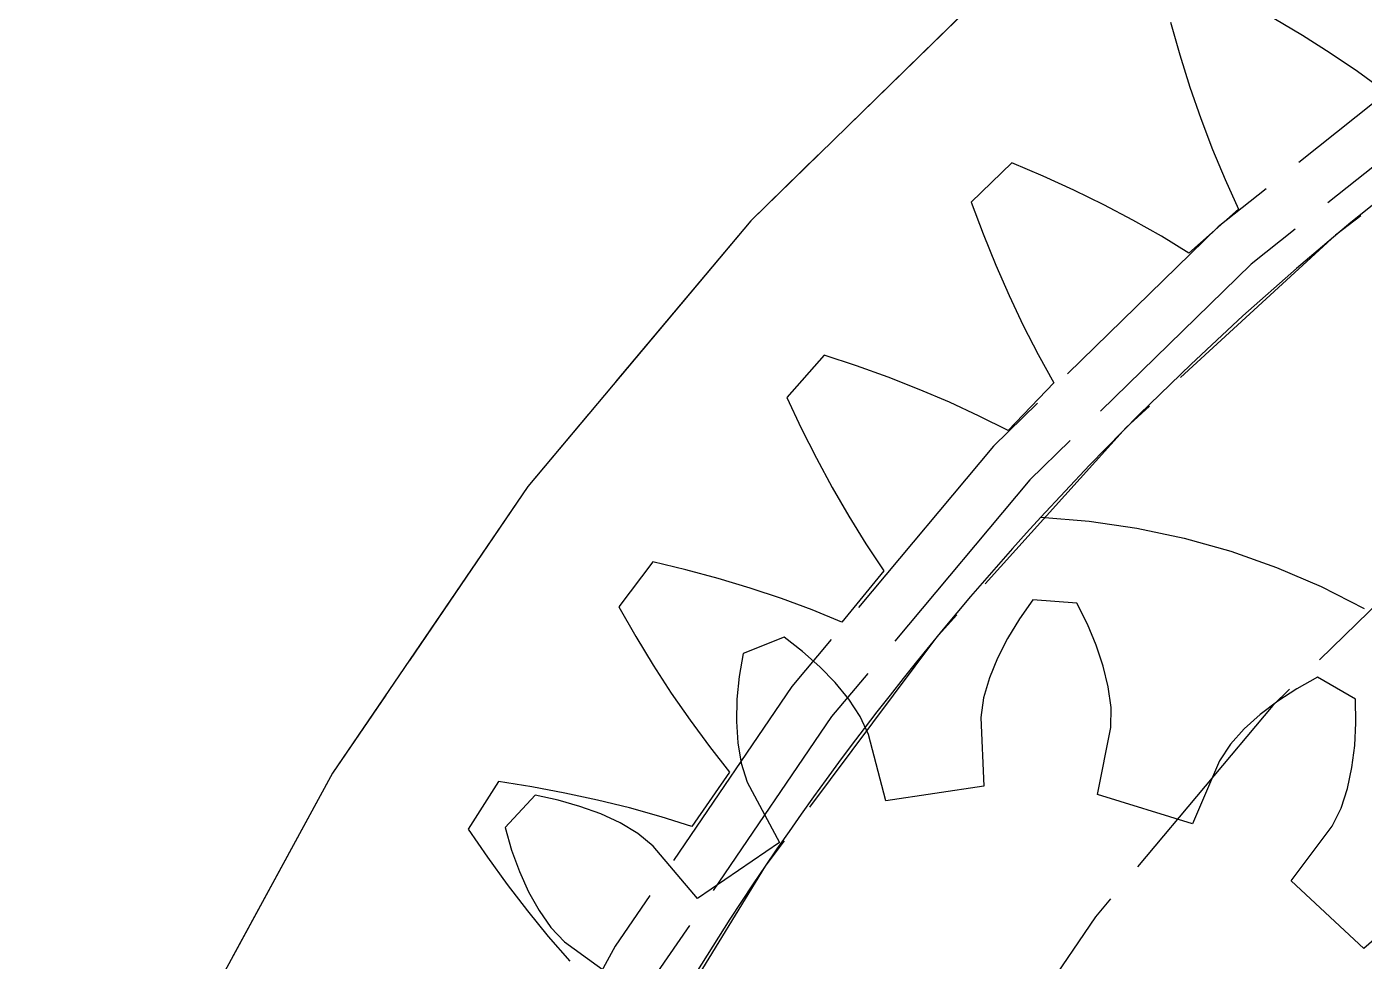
# Model space of a CAD drawing. Header units: millimetres. Extents: x -9 to 243, y -53 to 196.
# Drawn here: x 5.48 to 13.56, y 155.52 to 161.15 of the extents above; entities that cross this region are included whole.
import ezdxf

# ---------------------------------------------------------------- set-up
doc = ezdxf.new("R2010")
doc.units = ezdxf.units.MM
doc.linetypes.add('DASHED', pattern=[1.524, 1.27, -0.254])
doc.layers.add('HIDDEN', color=8, linetype='DASHED')
doc.layers.add('VISIBLE', color=7, linetype='CONTINUOUS')

msp = doc.modelspace()

# ---------------------------------------------------------------- linework, layer by layer
at = {"layer": 'HIDDEN'}
for points in [[(14.75, 163.88653), (12.99138, 162.7507), (11.3546, 161.44541), (9.85591, 159.98363), (8.51022, 158.37989), (7.33089, 156.65014), (6.32965, 154.81156), (5.51645, 152.88242), (4.89938, 150.88191), (4.48455, 148.82989), (4.2761, 146.74676), (4.2761, 144.65324), (4.48455, 142.57011), (4.89938, 140.51809), (5.51645, 138.51758), (6.32965, 136.58844), (7.33089, 134.74986), (8.51022, 133.02011), (9.85591, 131.41637), (11.3546, 129.95459), (12.99138, 128.6493), (14.75, 127.51347)], [(14.75, 163.88653), (12.99138, 162.7507), (11.3546, 161.44541), (9.85591, 159.98363), (8.51022, 158.37989), (7.33089, 156.65014), (6.32965, 154.81156), (5.51645, 152.88242), (4.89938, 150.88191), (4.48455, 148.82989), (4.2761, 146.74676), (4.2761, 144.65324), (4.48455, 142.57011), (4.89938, 140.51809), (5.51645, 138.51758), (6.32965, 136.58844), (7.33089, 134.74986), (8.51022, 133.02011), (9.85591, 131.41637), (11.3546, 129.95459), (12.99138, 128.6493), (14.75, 127.51347)], [(14.75, 163.88653), (12.99138, 162.7507), (11.3546, 161.44541), (9.85591, 159.98363), (8.51022, 158.37989), (7.33089, 156.65014), (6.32965, 154.81156), (5.51645, 152.88242), (4.89938, 150.88191), (4.48455, 148.82989), (4.2761, 146.74676), (4.2761, 144.65324), (4.48455, 142.57011), (4.89938, 140.51809), (5.51645, 138.51758), (6.32965, 136.58844), (7.33089, 134.74986), (8.51022, 133.02011), (9.85591, 131.41637), (11.3546, 129.95459), (12.99138, 128.6493), (14.75, 127.51347)], [(14.75, 163.88653), (12.99138, 162.7507), (11.3546, 161.44541), (9.85591, 159.98363), (8.51022, 158.37989), (7.33089, 156.65014), (6.32965, 154.81156), (5.51645, 152.88242), (4.89938, 150.88191), (4.48455, 148.82989), (4.2761, 146.74676), (4.2761, 144.65324), (4.48455, 142.57011), (4.89938, 140.51809), (5.51645, 138.51758), (6.32965, 136.58844), (7.33089, 134.74986), (8.51022, 133.02011), (9.85591, 131.41637), (11.3546, 129.95459), (12.99138, 128.6493), (14.75, 127.51347)], [(14.75, 163.88653), (12.99138, 162.7507), (11.3546, 161.44541), (9.85591, 159.98363), (8.51022, 158.37989), (7.33089, 156.65014), (6.32965, 154.81156), (5.51645, 152.88242), (4.89938, 150.88191), (4.48455, 148.82989), (4.2761, 146.74676), (4.2761, 144.65324), (4.48455, 142.57011), (4.89938, 140.51809), (5.51645, 138.51758), (6.32965, 136.58844), (7.33089, 134.74986), (8.51022, 133.02011), (9.85591, 131.41637), (11.3546, 129.95459), (12.99138, 128.6493), (14.75, 127.51347)], [(13.187, 161.1005), (13.0139, 161.20292)], [(13.187, 161.1005), (13.0139, 161.20292)], [(14.15887, 161.12682), (12.67797, 159.94584), (11.32201, 158.62328), (10.10448, 157.17228), (9.03747, 155.60727), (8.13159, 153.94379), (7.39584, 152.19838), (6.83753, 150.38839), (6.46221, 148.5318), (6.27362, 146.64707), (6.27362, 144.75293), (6.46221, 142.8682), (6.83753, 141.01161), (7.39584, 139.20162), (8.13159, 137.45621), (9.03747, 135.79273), (10.10448, 134.22772), (11.32201, 132.77672), (12.67797, 131.45416), (14.15887, 130.27318)], [(14.15887, 161.12682), (12.67797, 159.94584), (11.32201, 158.62328), (10.10448, 157.17228), (9.03747, 155.60727), (8.13159, 153.94379), (7.39584, 152.19838), (6.83753, 150.38839), (6.46221, 148.5318), (6.27362, 146.64707), (6.27362, 144.75293), (6.46221, 142.8682), (6.83753, 141.01161), (7.39584, 139.20162), (8.13159, 137.45621), (9.03747, 135.79273), (10.10448, 134.22772), (11.32201, 132.77672), (12.67797, 131.45416), (14.15887, 130.27318)], [(12.39033, 161.18045), (12.44686, 160.98344)], [(12.39033, 161.18045), (12.44686, 160.98344)], [(13.3554, 160.99409), (13.187, 161.1005)], [(13.3554, 160.99409), (13.187, 161.1005)], [(12.44686, 160.98344), (12.50792, 160.78979)], [(12.44686, 160.98344), (12.50792, 160.78979)], [(13.51878, 160.8835), (13.3554, 160.99409)], [(13.51878, 160.8835), (13.3554, 160.99409)], [(14.33399, 160.88324), (12.87647, 159.72091), (11.54193, 158.41923), (10.34362, 156.99114), (9.29346, 155.45084), (8.40188, 153.81363), (7.67775, 152.09578), (7.12825, 150.31436), (6.75886, 148.48709), (6.57325, 146.63212), (6.57325, 144.76788), (6.75886, 142.91291), (7.12825, 141.08564), (7.67775, 139.30422), (8.40188, 137.58637), (9.29346, 135.94916), (10.34362, 134.40886), (11.54193, 132.98077), (12.87647, 131.67909), (14.33399, 130.51676)], [(14.33399, 160.88324), (12.87647, 159.72091), (11.54193, 158.41923), (10.34362, 156.99114), (9.29346, 155.45084), (8.40188, 153.81363), (7.67775, 152.09578), (7.12825, 150.31436), (6.75886, 148.48709), (6.57325, 146.63212), (6.57325, 144.76788), (6.75886, 142.91291), (7.12825, 141.08564), (7.67775, 139.30422), (8.40188, 137.58637), (9.29346, 135.94916), (10.34362, 134.40886), (11.54193, 132.98077), (12.87647, 131.67909), (14.33399, 130.51676)], [(14.33399, 160.88324), (12.87647, 159.72091), (11.54193, 158.41923), (10.34362, 156.99114), (9.29346, 155.45084), (8.40188, 153.81363), (7.67775, 152.09578), (7.12825, 150.31436), (6.75886, 148.48709), (6.57325, 146.63212), (6.57325, 144.76788), (6.75886, 142.91291), (7.12825, 141.08564), (7.67775, 139.30422), (8.40188, 137.58637), (9.29346, 135.94916), (10.34362, 134.40886), (11.54193, 132.98077), (12.87647, 131.67909), (14.33399, 130.51676)], [(14.33399, 160.88324), (12.87647, 159.72091), (11.54193, 158.41923), (10.34362, 156.99114), (9.29346, 155.45084), (8.40188, 153.81363), (7.67775, 152.09578), (7.12825, 150.31436), (6.75886, 148.48709), (6.57325, 146.63212), (6.57325, 144.76788), (6.75886, 142.91291), (7.12825, 141.08564), (7.67775, 139.30422), (8.40188, 137.58637), (9.29346, 135.94916), (10.34362, 134.40886), (11.54193, 132.98077), (12.87647, 131.67909), (14.33399, 130.51676)], [(14.75379, 160.93416), (13.38704, 159.89578), (12.1224, 158.73519), (10.97078, 157.46239), (9.94208, 156.08833), (9.04515, 154.62485), (8.28773, 153.08453), (7.67632, 151.48065), (7.2162, 149.827), (6.91133, 148.13783), (6.76432, 146.42767), (6.77644, 144.71125), (6.9476, 143.00333), (7.27631, 141.31864), (7.75974, 139.67165), (8.39375, 138.07657), (9.17286, 136.54711), (10.09037, 135.09644), (11.13838, 133.73705), (12.30787, 132.48065), (13.58877, 131.33805)], [(13.67667, 160.76845), (13.51878, 160.8835)], [(13.67667, 160.76845), (13.51878, 160.8835)], [(12.50792, 160.78979), (12.57364, 160.59971)], [(12.50792, 160.78979), (12.57364, 160.59971)], [(12.57364, 160.59971), (12.64422, 160.41343)], [(12.57364, 160.59971), (12.64422, 160.41343)], [(12.64422, 160.41343), (12.7199, 160.23123)], [(12.64422, 160.41343), (12.7199, 160.23123)], [(11.43248, 160.33187), (11.18637, 160.09548)], [(11.43248, 160.33187), (11.18637, 160.09548)], [(11.62124, 160.252), (11.43248, 160.33187)], [(11.62124, 160.252), (11.43248, 160.33187)], [(13.81501, 160.24273), (13.4796, 159.97262), (13.15056, 159.69477), (12.82808, 159.40934), (12.51233, 159.11648), (12.20349, 158.81635), (11.90171, 158.50911), (11.60717, 158.19493)], [(11.80612, 160.16805), (11.62124, 160.252)], [(11.80612, 160.16805), (11.62124, 160.252)], [(12.7199, 160.23123), (12.80104, 160.05351)], [(12.7199, 160.23123), (12.80104, 160.05351)], [(11.98689, 160.07989), (11.80612, 160.16805)], [(11.98689, 160.07989), (11.80612, 160.16805)], [(11.18637, 160.09548), (11.25857, 159.90366)], [(11.18637, 160.09548), (11.25857, 159.90366)], [(12.16331, 159.98738), (11.98689, 160.07989)], [(12.16331, 159.98738), (11.98689, 160.07989)], [(12.33505, 159.89029), (12.16331, 159.98738)], [(12.33505, 159.89029), (12.16331, 159.98738)], [(12.80104, 160.05351), (12.5017, 159.78832)], [(12.80104, 160.05351), (12.5017, 159.78832)], [(11.25857, 159.90366), (11.33501, 159.71555)], [(11.25857, 159.90366), (11.33501, 159.71555)], [(12.5017, 159.78832), (12.33505, 159.89029)], [(12.5017, 159.78832), (12.33505, 159.89029)], [(11.33501, 159.71555), (11.41582, 159.53137)], [(11.33501, 159.71555), (11.41582, 159.53137)], [(11.41582, 159.53137), (11.50116, 159.35137)], [(11.41582, 159.53137), (11.50116, 159.35137)], [(11.50116, 159.35137), (11.59125, 159.17586)], [(11.50116, 159.35137), (11.59125, 159.17586)], [(10.29991, 159.17258), (10.07362, 158.91715)], [(10.29991, 159.17258), (10.07362, 158.91715)], [(10.49448, 159.10816), (10.29991, 159.17258)], [(10.49448, 159.10816), (10.29991, 159.17258)], [(11.59125, 159.17586), (11.68643, 159.00524)], [(11.59125, 159.17586), (11.68643, 159.00524)], [(10.68552, 159.03935), (10.49448, 159.10816)], [(10.68552, 159.03935), (10.49448, 159.10816)], [(10.8728, 158.96603), (10.68552, 159.03935)], [(10.8728, 158.96603), (10.68552, 159.03935)], [(11.05609, 158.88801), (10.8728, 158.96603)], [(11.05609, 158.88801), (10.8728, 158.96603)], [(11.68643, 159.00524), (11.4094, 158.71682)], [(11.68643, 159.00524), (11.4094, 158.71682)], [(10.07362, 158.91715), (10.16102, 158.73176)], [(10.07362, 158.91715), (10.16102, 158.73176)], [(11.23509, 158.80505), (11.05609, 158.88801)], [(11.23509, 158.80505), (11.05609, 158.88801)], [(11.4094, 158.71682), (11.23509, 158.80505)], [(11.4094, 158.71682), (11.23509, 158.80505)], [(10.16102, 158.73176), (10.25235, 158.55041)], [(10.16102, 158.73176), (10.25235, 158.55041)], [(10.25235, 158.55041), (10.34772, 158.37333)], [(10.25235, 158.55041), (10.34772, 158.37333)], [(10.34772, 158.37333), (10.44726, 158.20078)], [(10.34772, 158.37333), (10.44726, 158.20078)], [(14.19985, 158.22135), (13.00803, 157.05888), (11.93789, 155.78353), (11.00004, 154.40797), (10.20382, 152.94586), (9.55713, 151.41174), (9.06641, 149.82085), (8.73653, 148.18901), (8.57076, 146.53243), (8.57076, 144.86757), (8.73653, 143.21099), (9.06641, 141.57915), (9.55713, 139.98826), (10.20382, 138.45414), (11.00004, 136.99203), (11.93789, 135.61647), (13.00803, 134.34112), (14.19985, 133.17865)], [(14.19985, 158.22135), (13.00803, 157.05888), (11.93789, 155.78353), (11.00004, 154.40797), (10.20382, 152.94586), (9.55713, 151.41174), (9.06641, 149.82085), (8.73653, 148.18901), (8.57076, 146.53243), (8.57076, 144.86757), (8.73653, 143.21099), (9.06641, 141.57915), (9.55713, 139.98826), (10.20382, 138.45414), (11.00004, 136.99203), (11.93789, 135.61647), (13.00803, 134.34112), (14.19985, 133.17865)], [(14.19985, 158.22135), (13.00803, 157.05888), (11.93789, 155.78353), (11.00004, 154.40797), (10.20382, 152.94586), (9.55713, 151.41174), (9.06641, 149.82085), (8.73653, 148.18901), (8.57076, 146.53243), (8.57076, 144.86757), (8.73653, 143.21099), (9.06641, 141.57915), (9.55713, 139.98826), (10.20382, 138.45414), (11.00004, 136.99203), (11.93789, 135.61647), (13.00803, 134.34112), (14.19985, 133.17865)], [(14.19985, 158.22135), (13.00803, 157.05888), (11.93789, 155.78353), (11.00004, 154.40797), (10.20382, 152.94586), (9.55713, 151.41174), (9.06641, 149.82085), (8.73653, 148.18901), (8.57076, 146.53243), (8.57076, 144.86757), (8.73653, 143.21099), (9.06641, 141.57915), (9.55713, 139.98826), (10.20382, 138.45414), (11.00004, 136.99203), (11.93789, 135.61647), (13.00803, 134.34112), (14.19985, 133.17865)], [(11.60717, 158.19493), (11.52106, 158.10025), (11.43561, 158.00498), (11.35082, 157.90912), (11.26669, 157.81268), (11.18323, 157.71566), (11.10045, 157.61806), (11.01834, 157.51989), (10.93691, 157.42116), (10.85617, 157.32186), (10.77612, 157.22201), (10.69676, 157.12161), (10.6181, 157.02066), (10.54013, 156.91917), (10.46287, 156.81714), (10.38632, 156.71459), (10.31048, 156.6115), (10.23536, 156.50789), (10.16095, 156.40376), (10.08727, 156.29913), (10.01431, 156.19398), (9.94208, 156.08833), (9.87058, 155.98219), (9.79982, 155.87555), (9.7298, 155.76843), (9.66052, 155.66082), (9.59198, 155.55274), (9.5242, 155.44419)], [(10.44726, 158.20078), (10.55119, 158.03309)], [(10.44726, 158.20078), (10.55119, 158.03309)], [(11.60717, 158.19493), (11.8986, 158.17157), (12.1879, 158.12934), (12.47385, 158.06842), (12.75523, 157.98905), (13.03087, 157.89158), (13.2996, 157.77641), (13.56028, 157.64404)], [(11.60717, 158.19493), (11.8986, 158.17157), (12.1879, 158.12934), (12.47385, 158.06842), (12.75523, 157.98905), (13.03087, 157.89158), (13.2996, 157.77641), (13.56028, 157.64404)], [(10.55119, 158.03309), (10.65978, 157.87068)], [(10.55119, 158.03309), (10.65978, 157.87068)], [(9.26429, 157.92591), (9.05929, 157.6531)], [(9.26429, 157.92591), (9.05929, 157.6531)], [(9.46342, 157.87735), (9.26429, 157.92591)], [(9.46342, 157.87735), (9.26429, 157.92591)], [(9.65937, 157.82414), (9.46342, 157.87735)], [(9.65937, 157.82414), (9.46342, 157.87735)], [(9.85195, 157.76613), (9.65937, 157.82414)], [(9.85195, 157.76613), (9.65937, 157.82414)], [(10.65978, 157.87068), (10.40686, 157.56091)], [(10.65978, 157.87068), (10.40686, 157.56091)], [(10.04092, 157.70311), (9.85195, 157.76613)], [(10.04092, 157.70311), (9.85195, 157.76613)], [(9.05929, 157.6531), (9.16133, 157.47534)], [(9.05929, 157.6531), (9.16133, 157.47534)], [(10.22602, 157.63483), (10.04092, 157.70311)], [(10.22602, 157.63483), (10.04092, 157.70311)], [(11.55982, 157.69654), (11.47792, 157.58057)], [(11.55982, 157.69654), (11.47792, 157.58057)], [(11.82488, 157.67668), (11.55982, 157.69654)], [(11.82488, 157.67668), (11.55982, 157.69654)], [(11.88857, 157.5498), (11.82488, 157.67668)], [(11.88857, 157.5498), (11.82488, 157.67668)], [(10.40686, 157.56091), (10.22602, 157.63483)], [(10.40686, 157.56091), (10.22602, 157.63483)], [(11.47792, 157.58057), (11.40632, 157.46295)], [(11.47792, 157.58057), (11.40632, 157.46295)], [(11.94185, 157.42282), (11.88857, 157.5498)], [(11.94185, 157.42282), (11.88857, 157.5498)], [(9.16133, 157.47534), (9.26696, 157.30193)], [(9.16133, 157.47534), (9.26696, 157.30193)], [(10.05675, 157.46999), (9.80932, 157.37289)], [(10.05675, 157.46999), (9.80932, 157.37289)], [(10.16919, 157.38331), (10.05675, 157.46999)], [(10.16919, 157.38331), (10.05675, 157.46999)], [(11.40632, 157.46295), (11.3456, 157.34415)], [(11.40632, 157.46295), (11.3456, 157.34415)], [(11.98419, 157.29629), (11.94185, 157.42282)], [(11.98419, 157.29629), (11.94185, 157.42282)], [(9.80932, 157.37289), (9.78586, 157.23286)], [(9.80932, 157.37289), (9.78586, 157.23286)], [(10.27228, 157.29203), (10.16919, 157.38331)], [(10.27228, 157.29203), (10.16919, 157.38331)], [(11.3456, 157.34415), (11.2967, 157.22462)], [(11.3456, 157.34415), (11.2967, 157.22462)], [(9.26696, 157.30193), (9.37626, 157.1331)], [(9.26696, 157.30193), (9.37626, 157.1331)], [(10.36533, 157.19639), (10.27228, 157.29203)], [(10.36533, 157.19639), (10.27228, 157.29203)], [(12.01473, 157.17081), (11.98419, 157.29629)], [(12.01473, 157.17081), (11.98419, 157.29629)], [(9.78586, 157.23286), (9.77237, 157.09582)], [(9.78586, 157.23286), (9.77237, 157.09582)], [(10.44729, 157.09659), (10.36533, 157.19639)], [(10.44729, 157.09659), (10.36533, 157.19639)], [(11.2967, 157.22462), (11.26137, 157.10487)], [(11.2967, 157.22462), (11.26137, 157.10487)], [(12.03181, 157.04713), (12.01473, 157.17081)], [(12.03181, 157.04713), (12.01473, 157.17081)], [(13.15329, 157.15968), (13.03774, 157.08478)], [(13.15329, 157.15968), (13.03774, 157.08478)], [(13.2774, 157.22864), (13.15329, 157.15968)], [(13.2774, 157.22864), (13.15329, 157.15968)], [(13.50758, 157.09574), (13.2774, 157.22864)], [(13.50758, 157.09574), (13.2774, 157.22864)], [(9.37626, 157.1331), (9.48937, 156.96912)], [(9.37626, 157.1331), (9.48937, 156.96912)], [(9.77237, 157.09582), (9.76921, 156.96244)], [(9.77237, 157.09582), (9.76921, 156.96244)], [(10.51634, 156.99258), (10.44729, 157.09659)], [(10.51634, 156.99258), (10.44729, 157.09659)], [(11.26137, 157.10487), (11.24511, 156.98557)], [(11.26137, 157.10487), (11.24511, 156.98557)], [(13.03774, 157.08478), (12.93149, 157.00409)], [(13.03774, 157.08478), (12.93149, 157.00409)], [(13.50992, 156.95378), (13.50758, 157.09574)], [(13.50992, 156.95378), (13.50758, 157.09574)], [(10.56704, 156.88337), (10.51634, 156.99258)], [(10.56704, 156.88337), (10.51634, 156.99258)], [(12.03011, 156.92674), (12.03181, 157.04713)], [(12.03011, 156.92674), (12.03181, 157.04713)], [(12.93149, 157.00409), (12.83557, 156.91761)], [(12.93149, 157.00409), (12.83557, 156.91761)], [(9.48937, 156.96912), (9.60645, 156.81033)], [(9.48937, 156.96912), (9.60645, 156.81033)], [(9.76921, 156.96244), (9.77702, 156.83353)], [(9.76921, 156.96244), (9.77702, 156.83353)], [(11.24511, 156.98557), (11.2638, 156.57207)], [(11.24511, 156.98557), (11.2638, 156.57207)], [(11.95, 156.52065), (12.03011, 156.92674)], [(11.95, 156.52065), (12.03011, 156.92674)], [(12.83557, 156.91761), (12.75178, 156.82505)], [(12.83557, 156.91761), (12.75178, 156.82505)], [(13.50283, 156.81627), (13.50992, 156.95378)], [(13.50283, 156.81627), (13.50992, 156.95378)], [(9.77702, 156.83353), (9.79715, 156.71031)], [(9.77702, 156.83353), (9.79715, 156.71031)], [(10.67107, 156.48273), (10.56704, 156.88337)], [(10.67107, 156.48273), (10.56704, 156.88337)], [(9.60645, 156.81033), (9.72776, 156.65719)], [(9.60645, 156.81033), (9.72776, 156.65719)], [(12.75178, 156.82505), (12.68537, 156.72462)], [(12.75178, 156.82505), (12.68537, 156.72462)], [(13.48607, 156.6839), (13.50283, 156.81627)], [(13.48607, 156.6839), (13.50283, 156.81627)], [(9.79715, 156.71031), (9.83426, 156.59577)], [(9.79715, 156.71031), (9.83426, 156.59577)], [(12.68537, 156.72462), (12.5228, 156.34396)], [(12.68537, 156.72462), (12.5228, 156.34396)], [(13.45914, 156.55759), (13.48607, 156.6839)], [(13.45914, 156.55759), (13.48607, 156.6839)], [(8.33235, 156.59995), (8.14997, 156.31153)], [(8.33235, 156.59995), (8.14997, 156.31153)], [(8.53474, 156.56757), (8.33235, 156.59995)], [(8.53474, 156.56757), (8.33235, 156.59995)], [(9.72776, 156.65719), (9.50058, 156.32807)], [(9.72776, 156.65719), (9.50058, 156.32807)], [(9.83426, 156.59577), (10.03051, 156.23133)], [(9.83426, 156.59577), (10.03051, 156.23133)], [(8.5534, 156.51661), (8.37261, 156.32177)], [(8.5534, 156.51661), (8.37261, 156.32177)], [(8.73434, 156.5303), (8.53474, 156.56757)], [(8.73434, 156.5303), (8.53474, 156.56757)], [(8.69232, 156.4873), (8.5534, 156.51661)], [(8.69232, 156.4873), (8.5534, 156.51661)], [(8.93096, 156.48797), (8.73434, 156.5303)], [(8.93096, 156.48797), (8.73434, 156.5303)], [(11.2638, 156.57207), (10.67107, 156.48273)], [(11.2638, 156.57207), (10.67107, 156.48273)], [(12.5228, 156.34396), (11.95, 156.52065)], [(12.5228, 156.34396), (11.95, 156.52065)], [(13.42087, 156.43875), (13.45914, 156.55759)], [(13.42087, 156.43875), (13.45914, 156.55759)], [(8.82481, 156.44979), (8.69232, 156.4873)], [(8.82481, 156.44979), (8.69232, 156.4873)], [(8.95013, 156.40399), (8.82481, 156.44979)], [(8.95013, 156.40399), (8.82481, 156.44979)], [(9.12439, 156.44036), (8.93096, 156.48797)], [(9.12439, 156.44036), (8.93096, 156.48797)], [(9.31438, 156.3872), (9.12439, 156.44036)], [(9.31438, 156.3872), (9.12439, 156.44036)], [(13.3671, 156.33102), (13.42087, 156.43875)], [(13.3671, 156.33102), (13.42087, 156.43875)], [(9.06728, 156.34964), (8.95013, 156.40399)], [(9.06728, 156.34964), (8.95013, 156.40399)], [(9.17462, 156.28588), (9.06728, 156.34964)], [(9.17462, 156.28588), (9.06728, 156.34964)], [(9.50058, 156.32807), (9.31438, 156.3872)], [(9.50058, 156.32807), (9.31438, 156.3872)], [(8.14997, 156.31153), (8.26598, 156.14256)], [(8.14997, 156.31153), (8.26598, 156.14256)], [(8.37261, 156.32177), (8.41222, 156.18543)], [(8.37261, 156.32177), (8.41222, 156.18543)], [(9.26768, 156.20949), (9.17462, 156.28588)], [(9.26768, 156.20949), (9.17462, 156.28588)], [(13.11873, 155.9999), (13.3671, 156.33102)], [(13.11873, 155.9999), (13.3671, 156.33102)], [(8.41222, 156.18543), (8.45953, 156.05611)], [(8.41222, 156.18543), (8.45953, 156.05611)], [(9.53524, 155.89366), (9.26768, 156.20949)], [(9.53524, 155.89366), (9.26768, 156.20949)], [(10.03051, 156.23133), (9.53524, 155.89366)], [(10.03051, 156.23133), (9.53524, 155.89366)], [(8.26598, 156.14256), (8.38522, 155.97821)], [(8.26598, 156.14256), (8.38522, 155.97821)], [(8.45953, 156.05611), (8.51456, 155.93456)], [(8.45953, 156.05611), (8.51456, 155.93456)], [(8.38522, 155.97821), (8.50775, 155.81872)], [(8.38522, 155.97821), (8.50775, 155.81872)], [(13.55814, 155.59218), (13.11873, 155.9999)], [(13.55814, 155.59218), (13.11873, 155.9999)], [(8.51456, 155.93456), (8.57752, 155.82181)], [(8.51456, 155.93456), (8.57752, 155.82181)], [(13.86978, 155.86461), (13.55814, 155.59218)], [(13.86978, 155.86461), (13.55814, 155.59218)], [(8.50775, 155.81872), (8.63369, 155.66437)], [(8.50775, 155.81872), (8.63369, 155.66437)], [(8.57752, 155.82181), (8.64912, 155.71952)], [(8.57752, 155.82181), (8.64912, 155.71952)], [(8.64912, 155.71952), (8.73225, 155.63243)], [(8.64912, 155.71952), (8.73225, 155.63243)], [(8.63369, 155.66437), (8.76317, 155.51552)], [(8.63369, 155.66437), (8.76317, 155.51552)], [(8.73225, 155.63243), (9.06719, 155.38923)], [(8.73225, 155.63243), (9.06719, 155.38923)]]:
    msp.add_lwpolyline(points, dxfattribs=at)
at = {"layer": 'VISIBLE'}
msp.add_lwpolyline([(14.75, 163.88653), (12.99138, 162.7507), (11.3546, 161.44541), (9.85591, 159.98363), (8.51022, 158.37989), (7.33089, 156.65014), (6.32965, 154.81156), (5.51645, 152.88242), (4.89938, 150.88191), (4.48455, 148.82989), (4.2761, 146.74676), (4.2761, 144.65324), (4.48455, 142.57011), (4.89938, 140.51809), (5.51645, 138.51758), (6.32965, 136.58844), (7.33089, 134.74986), (8.51022, 133.02011), (9.85591, 131.41637), (11.3546, 129.95459), (12.99138, 128.6493), (14.75, 127.51347)], dxfattribs=at)

doc.saveas('drawing.dxf')
